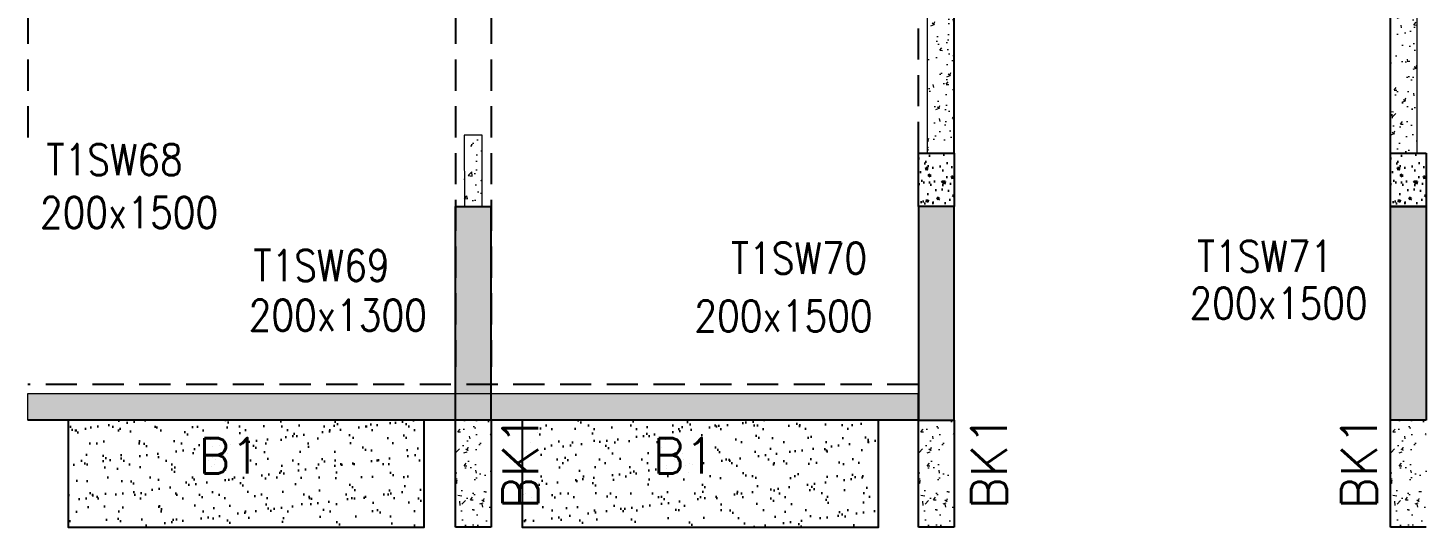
# Model space of a CAD drawing. Header units: millimetres. Extents: x 1078357 to 2594950, y -4969473 to -4636555.
# Drawn here: x 2183805 to 2191655, y -4674653 to -4671850 of the extents above; entities that cross this region are included whole.
import ezdxf

# ---------------------------------------------------------------- set-up
doc = ezdxf.new("R2010")
doc.units = ezdxf.units.MM
for name, pattern in [('CONTINOUS', [0]), ('HIDDEN', [0.375, 0.25, -0.125]), ('New Retail block$0$CONTINOUS', [0])]:
    doc.linetypes.add(name, pattern=pattern)
for name, color, linetype, lineweight in [('A-_ANOTDIMA_D-', 6, 'Continuous', 13), ('COL. NO.', 30, 'Continuous', 25), ('COL. SIZE', 7, 'Continuous', 25), ('HATCH', 8, 'Continuous', 30), ('RCC UPSTAND', 43, 'Continuous', 30), ('S-NON STR RCC WALL', 8, 'Continuous', 0)]:
    doc.layers.add(name, color=color, linetype=linetype, lineweight=lineweight)
for name, color, linetype in [('B-200x650', 241, 'HIDDEN'), ('NON STR. RCC WALL', 6, 'Continuous'), ('S-COLUMN_SHEAR WALL', 1, 'Continuous'), ('S-PROJECTION', 54, 'New Retail block$0$CONTINOUS')]:
    doc.layers.add(name, color=color, linetype=linetype)
doc.styles.add('ROMANS', font='romans.shx', dxfattribs={"width": 0.85})
pattern_1 = [(50, (-4174040.86, 23111537.25), (182.184669, -15.9390855), [19.05, -209.55]), (355, (-4174040.86, 23111537.25), (-35.2434214, 191.0568452), [15.24, -167.6405842]), (100.4514447, (-4174025.68, 23111535.92), (146.9412471, 175.1177519), [16.1900088, -178.0902446]), (46.1842, (-4174040.86, 23111588.05), (271.0790409, -42.042328), [28.575, -314.325]), (96.6355576, (-4174018.27, 23111584.54), (237.404134, 247.4261246), [24.2850231, -267.1356082]), (351.1841512, (-4174040.86, 23111588.05), (237.404134, 247.4261246), [22.859967, -251.459732]), (21, (-4174015.46, 23111575.35), (151.6143913, -102.2651982), [19.05, -209.55]), (326, (-4174015.46, 23111575.35), (61.8020283, 184.1879661), [15.24, -167.64]), (71.451445, (-4174002.83, 23111566.83), (213.4164193, 81.9227689), [16.1900088, -178.0899376]), (37.5, (-4174040.86, 23111537.25), (3.08860325, 84.55503887), [0, -165.608, 0, -170.18, 0, -168.275]), (7.5, (-4174040.86, 23111537.25), (66.8196625, 100.18057482), [0, -97.028, 0, -161.798, 0, -64.135]), (327.5, (-4174097.5, 23111537.25), (135.59059517, -5.728744), [0, -63.5, 0, -198.12, 0, -262.89]), (317.5, (-4174122.9, 23111537.25), (148.1291814, 25.42649103), [0, -82.55, 0, -131.572, 0, -186.69])]

# ---------------------------------------------------------------- blocks, each defined once
blk = doc.blocks.new('G$CD63B60BD')
at = {"layer": 'COL. NO.', "linetype": 'Continuous', "style": 'ROMANS', "width": 0.85}
for s, p in [('T1SW68', (18554.2, 1375.1, -320.4)), ('T1SW69', (19716.2, 780.8, -320.4)), ('T1SW70', (22397.1, 822.1, -320.4)), ('T1SW71', (25013.9, 832.4, -320.4))]:
    blk.add_text(s, height=175, dxfattribs=at).set_placement(p)
at = {"layer": 'COL. SIZE', "linetype": 'Continuous', "style": 'ROMANS', "width": 0.85}
for s, p in [('200x1500', (18517.5, 1078.7, -320.4)), ('200x1500', (24971.8, 569.1, -320.4)), ('200x1300', (19689.6, 502, -320.4)), ('200x1500', (22191.9, 497.9, -320.4))]:
    blk.add_text(s, height=175, dxfattribs=at).set_placement(p)

msp = doc.modelspace()

# ---------------------------------------------------------------- hatches: boundary and pattern name
at = {"layer": 'HATCH'}
h = msp.add_hatch(dxfattribs=at)
h.set_pattern_fill('AR-SAND', color=8, scale=3, angle=179.97015)
h.set_pattern_definition([(37.47015413, (-2868002.94, 18697456.1), (-4.72361136, 146.8264517), [0, -115.824, 0, -129.54, 0, -123.825]), (7.4701541, (-2868002.94, 18697456.1), (134.9689868, 214.9772528), [0, -62.484, 0, -104.394, 0, -40.005]), (327.4701541, (-2868096.67, 18697456.14), (237.2979035, 0.3075449), [0, -38.1, 0, -137.16, 0, -179.07]), (317.4701541, (-2868096.67, 18697456.14), (229.1017424, 66.759465), [0, -19.05, 0, -89.916, 0, -102.87])])
h.paths.add_polyline_path([(2186030, -4674052.5), (2184030, -4674052.5), (2184030, -4674652.5), (2186030, -4674652.5)])
h = msp.add_hatch(dxfattribs=at)
h.set_pattern_fill('AR-SAND', color=8, scale=3, angle=179.97015)
h.set_pattern_definition([(37.47015413, (-2870552.94, 18697456.1), (-4.72361136, 146.8264517), [0, -115.824, 0, -129.54, 0, -123.825]), (7.4701541, (-2870552.94, 18697456.1), (134.9689868, 214.9772528), [0, -62.484, 0, -104.394, 0, -40.005]), (327.4701541, (-2870646.67, 18697456.14), (237.2979035, 0.3075449), [0, -38.1, 0, -137.16, 0, -179.07]), (317.4701541, (-2870646.67, 18697456.14), (229.1017424, 66.759465), [0, -19.05, 0, -89.916, 0, -102.87])])
h.paths.add_polyline_path([(2188580, -4674052.5), (2186580, -4674052.5), (2186580, -4674652.5), (2188580, -4674652.5)])
at = {"layer": 'RCC UPSTAND'}
h = msp.add_hatch(dxfattribs=at)
h.set_pattern_fill('AR-CONC', color=8, scale=20, angle=90)
h.set_pattern_definition([(140, (-1019195.41, -7211297.01), (12.550427, 143.4520365), [15, -165]), (85, (-1019195.41, -7211297.01), (-150.438427, -27.7502667), [12, -132]), (190.4514445, (-1019194.36, -7211285.06), (-137.887998, 115.7017693), [12.7480384, -140.2284224]), (136.1842, (-1019235.41, -7211297.01), (33.103856, 213.448266), [22.5, -247.5]), (186.6356355, (-1019232.65, -7211279.22), (-194.82372, 186.932389), [19.122068, -210.342752]), (81.184164, (-1019235.4, -7211297), (-194.82372, 186.932389), [18, -198]), (111, (-1019225.41, -7211277.01), (80.523778, 119.3814104), [15, -165]), (56, (-1019225.41, -7211277.01), (-145.030009, 48.6630664), [12, -132]), (161.4514447, (-1019218.7, -7211267.06), (-64.5062306, 168.0444753), [12.748038, -140.2284224]), (127.5, (-1019195.41, -7211297.01), (-66.57877077, 2.43197106), [0, -130.4, 0, -134, 0, -132.5]), (97.5, (-1019195.41, -7211297.01), (-78.8823424, 52.6139075), [0, -76.4, 0, -127.4, 0, -50.5]), (57.5, (-1019195.41, -7211341.61), (4.51097435, 106.7644872), [0, -50, 0, -156, 0, -207]), (47.5, (-1019195.41, -7211361.61), (-20.0209965, 116.6372339), [0, -65, 0, -103.6, 0, -147])])
h.paths.add_polyline_path([(2189004.6, -4672552.5), (2189004.6, -4672852.5), (2188804.7, -4672852.5), (2188804.7, -4672552.5)])
h = msp.add_hatch(dxfattribs=at)
h.set_pattern_fill('AR-CONC', color=8, scale=20, angle=90)
h.set_pattern_definition([(140, (-1016545.49, -7211297.01), (12.550427, 143.4520365), [15, -165]), (85, (-1016545.5, -7211297.01), (-150.438427, -27.7502667), [12, -132]), (190.4514445, (-1016544.45, -7211285.05), (-137.887998, 115.7017693), [12.7480384, -140.2284224]), (136.1842, (-1016585.5, -7211297.01), (33.103856, 213.448266), [22.5, -247.5]), (186.6356355, (-1016582.73, -7211279.22), (-194.82372, 186.932389), [19.122068, -210.342752]), (81.184164, (-1016585.5, -7211297), (-194.82372, 186.932389), [18, -198]), (111, (-1016575.49, -7211277.01), (80.523778, 119.3814104), [15, -165]), (56, (-1016575.5, -7211277.01), (-145.030009, 48.6630664), [12, -132]), (161.4514447, (-1016568.78, -7211267.06), (-64.5062306, 168.0444753), [12.748038, -140.2284224]), (127.5, (-1016545.494, -7211297.01), (-66.57877077, 2.43197106), [0, -130.4, 0, -134, 0, -132.5]), (97.5, (-1016545.494, -7211297.01), (-78.8823424, 52.6139075), [0, -76.4, 0, -127.4, 0, -50.5]), (57.5, (-1016545.494, -7211341.61), (4.51097435, 106.7644872), [0, -50, 0, -156, 0, -207]), (47.5, (-1016545.49, -7211361.61), (-20.0209965, 116.6372339), [0, -65, 0, -103.6, 0, -147])])
h.paths.add_polyline_path([(2191654.5, -4672552.5), (2191654.5, -4672852.5), (2191454.6, -4672852.5), (2191454.6, -4672552.5)])
at = {"layer": 'S-COLUMN_SHEAR WALL', "lineweight": 25}
h = msp.add_hatch(color=1, dxfattribs=at)
h.dxf.hatch_style = 1
h.paths.add_polyline_path([(2186404.6, -4672852.5), (2186404.6, -4674052.5), (2186204.6, -4674052.5), (2186204.6, -4672852.5)])
h = msp.add_hatch(color=1, dxfattribs=at)
h.dxf.hatch_style = 1
h.paths.add_polyline_path([(2189004.6, -4672852.5), (2189004.6, -4674052.5), (2188804.6, -4674052.5), (2188804.6, -4672852.5)])
at = {"layer": 'S-COLUMN_SHEAR WALL', "lineweight": 25, "extrusion": (1.00316e-06, -2.11765e-11, 1)}
h = msp.add_hatch(color=1, dxfattribs=at)
h.dxf.hatch_style = 1
h.paths.add_polyline_path([(2191654.6, -4674052.5), (2191454.6, -4674052.5), (2191454.6, -4672852.5), (2191654.6, -4672852.5)])
at = {"layer": 'S-NON STR RCC WALL'}
h = msp.add_hatch(dxfattribs=at)
h.set_pattern_fill('AR-CONC', color=256)
h.set_pattern_definition(pattern_1)
h.paths.add_polyline_path([(2188105, -4671452.6), (2188105, -4669102.6), (2188805, -4669102.6), (2188805, -4669252.6), (2188255, -4669252.6), (2188255, -4671302.6), (2189005, -4671302.6), (2189005, -4672552.5), (2188855, -4672552.5), (2188855, -4671452.6)])
h = msp.add_hatch(dxfattribs=at)
h.set_pattern_fill('AR-CONC', color=256, angle=180)
h.set_pattern_definition(pattern_1)
h.paths.add_polyline_path([(2192355, -4671452.6), (2192355, -4669102.6), (2191655, -4669102.6), (2191655, -4669252.6), (2192205, -4669252.6), (2192205, -4671302.6), (2191455, -4671302.6), (2191455, -4672552.5), (2191605, -4672552.5), (2191605, -4671452.6)])
h = msp.add_hatch(dxfattribs=at)
h.set_pattern_fill('AR-CONC', color=256, angle=180)
h.set_pattern_definition([(50, (2186317.86, -4892742.73), (182.18467, -15.93909), [19.05, -209.55]), (355, (2186317.86, -4892742.73), (-35.24342, 191.05685), [15.24, -167.64058]), (100.451445, (2186333.04, -4892744.06), (146.94125, 175.11775), [16.19001, -178.09024]), (46.1842, (2186317.86, -4892691.93), (271.07904, -42.04233), [28.575, -314.325]), (96.63556, (2186340.45, -4892695.44), (237.40413, 247.42612), [24.28502, -267.1356]), (351.18415, (2186317.86, -4892691.93), (237.40413, 247.42612), [22.85997, -251.45973]), (21, (2186343.26, -4892704.63), (151.61439, -102.2652), [19.05, -209.55]), (326, (2186343.26, -4892704.63), (61.80203, 184.18797), [15.24, -167.64]), (71.451445, (2186355.9, -4892713.16), (213.41642, 81.92277), [16.19001, -178.08994]), (37.5, (2186317.86, -4892742.733), (3.088603, 84.555039), [0, -165.608, 0, -170.18, 0, -168.275]), (7.5, (2186317.86, -4892742.73), (66.819663, 100.180575), [0, -97.028, 0, -161.798, 0, -64.135]), (327.5, (2186261.216, -4892742.73), (135.590595, -5.728744), [0, -63.5, 0, -198.12, 0, -262.89]), (317.5, (2186235.82, -4892742.73), (148.12918, 25.42649), [0, -82.55, 0, -131.572, 0, -186.69])])
h.paths.add_polyline_path([(2186255.1, -4672852.8), (2186355.1, -4672852.8), (2186355, -4672452.3), (2186255, -4672452.3)])
h = msp.add_hatch(dxfattribs=at)
h.set_pattern_fill('AR-CONC', color=256)
h.set_pattern_definition([(50, (-5271265.58, 27795556.43), (182.184669, -15.93908554), [19.05, -209.55]), (355, (-5271265.58, 27795556.43), (-35.2434214, 191.0568452), [15.24, -167.6405842]), (100.4514447, (-5271250.4, 27795555.1), (146.9412471, 175.1177519), [16.1900088, -178.0902446]), (46.1842, (-5271265.58, 27795607.23), (271.0790409, -42.042328), [28.575, -314.325]), (96.6355576, (-5271242.99, 27795603.73), (237.404134, 247.4261246), [24.2850231, -267.1356082]), (351.1841512, (-5271265.58, 27795607.23), (237.404134, 247.4261246), [22.859967, -251.459732]), (21, (-5271240.18, 27795594.53), (151.6143913, -102.2651982), [19.05, -209.55]), (326, (-5271240.18, 27795594.53), (61.8020283, 184.1879661), [15.24, -167.64]), (71.451445, (-5271227.54, 27795586.01), (213.4164193, 81.9227689), [16.1900088, -178.0899376]), (37.5, (-5271265.576, 27795556.434), (3.08860325, 84.55503887), [0, -165.608, 0, -170.18, 0, -168.275]), (7.5, (-5271265.58, 27795556.43), (66.8196625, 100.18057482), [0, -97.028, 0, -161.798, 0, -64.135]), (327.5, (-5271322.22, 27795556.434), (135.59059517, -5.72874399), [0, -63.5, 0, -198.12, 0, -262.89]), (317.5, (-5271347.62, 27795556.43), (148.1291814, 25.42649103), [0, -82.55, 0, -131.572, 0, -186.69])])
h.paths.add_polyline_path([(2188802.1, -4674052.6), (2183805, -4674052.6), (2183805, -4673902.6), (2188802.1, -4673902.6)])
h = msp.add_hatch(dxfattribs=at)
h.set_pattern_fill('AR-CONC', color=256, angle=180)
h.set_pattern_definition([(50, (-7443967.38, 37565054.81), (182.184669, -15.93908554), [19.05, -209.55]), (355, (-7443967.38, 37565054.81), (-35.2434214, 191.0568452), [15.24, -167.6405842]), (100.4514447, (-7443952.2, 37565053.48), (146.9412471, 175.1177519), [16.1900088, -178.0902446]), (46.1842, (-7443967.38, 37565105.61), (271.0790409, -42.0423279), [28.575, -314.325]), (96.6355576, (-7443944.8, 37565102.1), (237.404134, 247.4261246), [24.2850231, -267.1356082]), (351.1841512, (-7443967.38, 37565105.6), (237.404134, 247.4261246), [22.859967, -251.459732]), (21, (-7443941.98, 37565092.91), (151.61439127, -102.2651982), [19.05, -209.55]), (326, (-7443941.98, 37565092.91), (61.80202835, 184.1879661), [15.24, -167.64]), (71.451445, (-7443929.34, 37565084.39), (213.4164193, 81.9227689), [16.1900088, -178.0899376]), (37.5, (-7443967.38, 37565054.81), (3.08860325, 84.55503887), [0, -165.608, 0, -170.18, 0, -168.275]), (7.5, (-7443967.38, 37565054.81), (66.81966251, 100.18057482), [0, -97.028, 0, -161.798, 0, -64.135]), (327.5, (-7444024.02, 37565054.81), (135.59059517, -5.72874399), [0, -63.5, 0, -198.12, 0, -262.89]), (317.5, (-7444049.42, 37565054.81), (148.1291814, 25.42649103), [0, -82.55, 0, -131.572, 0, -186.69])])
h.paths.add_polyline_path([(2186404.9, -4674052.5), (2186204.9, -4674052.5), (2186204.9, -4674652.5), (2186404.9, -4674652.5), (2186404.9, -4674652.5), (2186404.9, -4674052.6)], is_closed=False)
h = msp.add_hatch(dxfattribs=at)
h.set_pattern_fill('AR-CONC', color=256, angle=180)
h.set_pattern_definition([(50, (-7441367.36, 37565054.81), (182.184669, -15.93908554), [19.05, -209.55]), (355, (-7441367.36, 37565054.81), (-35.2434214, 191.0568452), [15.24, -167.6405842]), (100.4514447, (-7441352.18, 37565053.48), (146.9412471, 175.1177519), [16.1900088, -178.0902446]), (46.1842, (-7441367.36, 37565105.61), (271.0790409, -42.0423279), [28.575, -314.325]), (96.6355576, (-7441344.77, 37565102.1), (237.404134, 247.4261246), [24.2850231, -267.1356082]), (351.1841512, (-7441367.36, 37565105.6), (237.404134, 247.4261246), [22.859967, -251.459732]), (21, (-7441341.96, 37565092.91), (151.61439127, -102.2651982), [19.05, -209.55]), (326, (-7441341.96, 37565092.91), (61.80202835, 184.1879661), [15.24, -167.64]), (71.451445, (-7441329.32, 37565084.39), (213.4164193, 81.9227689), [16.1900088, -178.0899376]), (37.5, (-7441367.36, 37565054.81), (3.08860325, 84.55503887), [0, -165.608, 0, -170.18, 0, -168.275]), (7.5, (-7441367.36, 37565054.81), (66.81966251, 100.18057482), [0, -97.028, 0, -161.798, 0, -64.135]), (327.5, (-7441424, 37565054.81), (135.59059517, -5.72874399), [0, -63.5, 0, -198.12, 0, -262.89]), (317.5, (-7441449.4, 37565054.81), (148.1291814, 25.42649103), [0, -82.55, 0, -131.572, 0, -186.69])])
h.paths.add_polyline_path([(2189004.9, -4674052.5), (2188804.9, -4674052.5), (2188804.9, -4674652.5), (2189004.9, -4674652.5), (2189004.9, -4674652.5), (2189004.9, -4674052.6)], is_closed=False)
h = msp.add_hatch(dxfattribs=at)
h.set_pattern_fill('AR-CONC', color=256, angle=180)
h.set_pattern_definition([(50, (-7438717.4, 37565054.88), (182.184669, -15.93908554), [19.05, -209.55]), (355, (-7438717.4, 37565054.88), (-35.2434214, 191.0568452), [15.24, -167.6405842]), (100.4514447, (-7438702.21, 37565053.55), (146.9412471, 175.1177519), [16.1900088, -178.0902446]), (46.1842, (-7438717.4, 37565105.68), (271.0790409, -42.0423279), [28.575, -314.325]), (96.6355576, (-7438694.8, 37565102.17), (237.404134, 247.4261246), [24.2850231, -267.1356082]), (351.1841512, (-7438717.4, 37565105.68), (237.404134, 247.4261246), [22.859967, -251.459732]), (21, (-7438692, 37565092.98), (151.61439127, -102.2651982), [19.05, -209.55]), (326, (-7438692, 37565092.98), (61.80202835, 184.1879661), [15.24, -167.64]), (71.451445, (-7438679.36, 37565084.45), (213.4164193, 81.9227689), [16.1900088, -178.0899376]), (37.5, (-7438717.395, 37565054.876), (3.08860325, 84.55503887), [0, -165.608, 0, -170.18, 0, -168.275]), (7.5, (-7438717.395, 37565054.88), (66.81966251, 100.18057482), [0, -97.028, 0, -161.798, 0, -64.135]), (327.5, (-7438774.04, 37565054.876), (135.59059517, -5.72874399), [0, -63.5, 0, -198.12, 0, -262.89]), (317.5, (-7438799.44, 37565054.88), (148.1291814, 25.42649103), [0, -82.55, 0, -131.572, 0, -186.69])])
h.paths.add_polyline_path([(2191654.8, -4674052.4), (2191454.9, -4674052.4), (2191454.9, -4674652.4), (2191654.8, -4674652.4), (2191654.9, -4674652.4), (2191654.9, -4674052.5)], is_closed=False)

# ---------------------------------------------------------------- linework, layer by layer
at = {"layer": 'B-200x650', "linetype": 'HIDDEN', "ltscale": 700}
for p, q in [((2183805, -4667302.5, 0), (2183805, -4672552.5, 0)), ((2186205, -4667302.5, 0), (2186205, -4673752.5, 0)), ((2186405, -4667302.5, 0), (2186405, -4673752.5, 0)), ((2188805, -4672552.5, 0), (2188805, -4670252.5, 0)), ((2188805, -4673852.5, 0), (2183805, -4673852.5, 0))]:
    msp.add_line(p, q, dxfattribs=at)
at = {"layer": 'B-200x650', "linetype": 'CONTINOUS', "ltscale": 700}
for p, q in [((2189005, -4672552.5, 0), (2189005, -4670252.5, 0)), ((2191455, -4672552.5, 0), (2191455, -4670252.5, 0)), ((2188805, -4674052.5, 0), (2183805, -4674052.5, 0)), ((2186204.9, -4674652.5, 0), (2186204.9, -4674052.5, 0)), ((2186404.9, -4674052.5, 0), (2186404.9, -4674652.5, 0)), ((2188804.9, -4674652.5, 0), (2188804.9, -4674052.5, 0)), ((2189004.9, -4674052.5, 0), (2189004.9, -4674652.5, 0)), ((2191454.9, -4674652.4, 0), (2191454.9, -4674052.4, 0)), ((2186404.9, -4674652.5, 0), (2186204.9, -4674652.5, 0)), ((2189004.9, -4674652.5, 0), (2188804.9, -4674652.5, 0)), ((2191654.9, -4674652.4, 0), (2191454.9, -4674652.4, 0))]:
    msp.add_line(p, q, dxfattribs=at)
at = {"layer": 'NON STR. RCC WALL', "elevation": 0}
for points in [[(2189004.6, -4672552.5), (2189004.6, -4672852.5), (2188804.7, -4672852.5), (2188804.7, -4672552.5)], [(2191654.5, -4672552.5), (2191654.5, -4672852.5), (2191454.6, -4672852.5), (2191454.6, -4672552.5)]]:
    msp.add_lwpolyline(points, close=True, dxfattribs=at)
at = {"layer": 'S-COLUMN_SHEAR WALL', "color": 1, "lineweight": 25, "elevation": 0}
for points in [[(2186204.6, -4672852.5), (2186404.6, -4672852.5), (2186404.6, -4674052.5), (2186204.6, -4674052.5)], [(2188804.6, -4674052.5), (2189004.6, -4674052.5), (2189004.6, -4672852.5), (2188804.6, -4672852.5)]]:
    msp.add_lwpolyline(points, close=True, dxfattribs=at)
at = {"layer": 'S-COLUMN_SHEAR WALL', "color": 1, "lineweight": 25, "extrusion": (1.00316e-06, -2.11765e-11, 1), "elevation": 2.2}
msp.add_lwpolyline([(2191654.6, -4674052.5), (2191454.6, -4674052.5), (2191454.6, -4672852.5), (2191654.6, -4672852.5)], close=True, dxfattribs=at)
at = {"layer": 'S-NON STR RCC WALL', "elevation": 0}
for points in [[(2188105, -4671452.6), (2188105, -4669102.6), (2188805, -4669102.6), (2188805, -4669252.6), (2188255, -4669252.6), (2188255, -4671302.6), (2189005, -4671302.6), (2189005, -4672552.5), (2188855, -4672552.5), (2188855, -4671452.6)], [(2192355, -4671452.6), (2192355, -4669102.6), (2191655, -4669102.6), (2191655, -4669252.6), (2192205, -4669252.6), (2192205, -4671302.6), (2191455, -4671302.6), (2191455, -4672552.5), (2191605, -4672552.5), (2191605, -4671452.6)], [(2186255.1, -4672852.8), (2186355.1, -4672852.8), (2186355, -4672452.3), (2186255, -4672452.3)], [(2188802.1, -4674052.6), (2183805, -4674052.6), (2183805, -4673902.6), (2188802.1, -4673902.6)]]:
    msp.add_lwpolyline(points, close=True, dxfattribs=at)
at = {"layer": 'S-PROJECTION', "elevation": 0}
for points in [[(2186030, -4674052.5), (2184030, -4674052.5), (2184030, -4674652.5), (2186030, -4674652.5)], [(2188580, -4674052.5), (2186580, -4674052.5), (2186580, -4674652.5), (2188580, -4674652.5)]]:
    msp.add_lwpolyline(points, close=True, dxfattribs=at)

# ---------------------------------------------------------------- block references
at = {"layer": 'A-_ANOTDIMA_D-', "color": 2, "ltscale": 700}
msp.add_blockref('G$CD63B60BD', (2165354.6, -4674052.5, 0), dxfattribs=at)

# ---------------------------------------------------------------- texts
at = {"layer": 'B-200x650', "linetype": 'HIDDEN', "ltscale": 500, "style": 'ROMANS'}
for p in [(2184761.6, -4674352.8, -2.7), (2187312.6, -4674352.8, -2.7)]:
    msp.add_text('B1', height=200, rotation=0.00094, dxfattribs=at).set_placement(p)
at = {"layer": 'B-200x650', "linetype": 'CONTINOUS', "ltscale": 700, "style": 'ROMANS'}
for p in [(2186668.7, -4674552.2, 50), (2189300.6, -4674552.2, 50), (2191377.8, -4674552.1, 50)]:
    msp.add_text('BK1', height=200, rotation=90, dxfattribs=at).set_placement(p)

doc.saveas('drawing.dxf')
